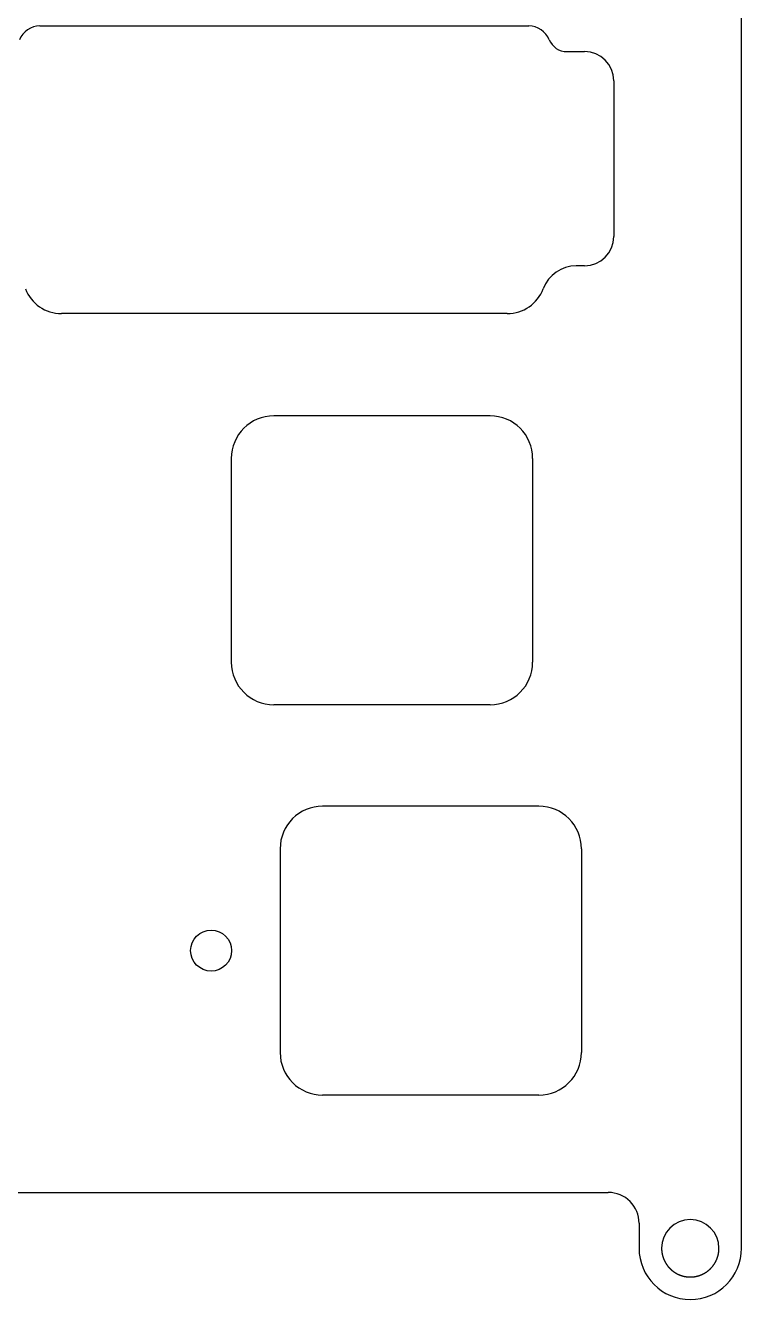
# Model space of a CAD drawing. Header units: millimetres. Extents: x -10 to 277, y -93 to 22.
# Drawn here: x 242.2 to 277.1, y -93.2 to -31 of the extents above; entities that cross this region are included whole.
import ezdxf

# ---------------------------------------------------------------- set-up
doc = ezdxf.new("R2010")
doc.units = ezdxf.units.MM
doc.layers.add('BLACK', color=7, linetype='CONTINUOUS')
doc.layers.add('Edge.Cuts', color=53, linetype='CONTINUOUS', true_color=0xc8a339)

msp = doc.modelspace()

# ---------------------------------------------------------------- linework, layer by layer
at = {"layer": 'BLACK', "linetype": 'Continuous'}
for p, q in [((264.83125, -50.1), (254.281249, -50.1)), ((252.20625, -52.175), (252.20625, -62.125001)), ((266.90625, -52.175), (266.90625, -62.125)), ((264.83125, -64.2), (254.28125, -64.2)), ((267.2125, -69.15), (256.662499, -69.15)), ((254.5875, -71.225), (254.5875, -81.175001)), ((269.2875, -71.225), (269.2875, -81.175)), ((267.2125, -83.25), (256.6625, -83.25))]:
    msp.add_line(p, q, dxfattribs=at)
at = {"layer": 'BLACK'}
msp.add_circle((251.221875, -76.2), 1, dxfattribs=at)
for centre, radius, start, end in [((254.281254, -52.175004), 2.075004, 90.00013806, 179.99988955), ((264.83125, -52.175), 2.075, 0, 90), ((254.281252, -62.124998), 2.075002, 180.00008284, 269.99994478), ((264.83125, -62.125), 2.075, 270, 0), ((256.662504, -71.225004), 2.075004, 90.00013806, 179.99988955), ((267.2125, -71.225), 2.075, 0, 90), ((256.662502, -81.174998), 2.075002, 180.00008284, 269.99994478), ((267.2125, -81.175), 2.075, 270, 0)]:
    msp.add_arc(centre, radius, start, end, dxfattribs=at)
at = {"layer": 'Edge.Cuts', "linetype": 'CONTINUOUS'}
for p, q in [((277.1, -90.725023), (277.1, 19.025023)), ((219.8295, -88), (270.6, -88)), ((272.1, -89.5), (272.1, -90.725023)), ((273.2, -90.725023), (273.20001, -90.730399)), ((273.20001, -90.730399), (273.20004, -90.735796)), ((273.20004, -90.735796), (273.200091, -90.741159)), ((273.200091, -90.741159), (273.200161, -90.746542)), ((273.200161, -90.746542), (273.200252, -90.751893)), ((273.200252, -90.751893), (273.200363, -90.757263)), ((273.200363, -90.757263), (273.200493, -90.762601)), ((273.200493, -90.762601), (273.200645, -90.76796)), ((273.200645, -90.76796), (273.200815, -90.773287)), ((273.200815, -90.773287), (273.201006, -90.778633)), ((275.998733, -90.785151), (275.99914, -90.774586)), ((275.99914, -90.774586), (275.999469, -90.764002)), ((275.999469, -90.764002), (275.999719, -90.753399)), ((275.999719, -90.753399), (275.99989, -90.742774)), ((275.99989, -90.742774), (275.999982, -90.732127)), ((275.999982, -90.732127), (276, -90.725023)), ((273.201006, -90.778633), (273.201217, -90.78395)), ((273.201217, -90.78395), (273.201448, -90.789285)), ((273.201448, -90.789285), (273.201698, -90.794592)), ((273.201698, -90.794592), (273.20197, -90.799917)), ((273.20197, -90.799917), (273.20226, -90.805214)), ((273.20226, -90.805214), (273.202571, -90.810528)), ((273.202571, -90.810528), (273.202901, -90.815816)), ((273.202901, -90.815816), (273.203252, -90.821121)), ((273.203252, -90.821121), (273.203622, -90.8264)), ((273.203622, -90.8264), (273.204013, -90.831696)), ((273.204013, -90.831696), (273.204422, -90.836967)), ((273.204422, -90.836967), (273.204853, -90.842254)), ((273.204853, -90.842254), (273.205302, -90.847517)), ((273.205302, -90.847517), (273.205773, -90.852796)), ((273.205773, -90.852796), (273.206262, -90.858052)), ((273.206262, -90.858052), (273.206772, -90.863323)), ((273.206772, -90.863323), (273.207301, -90.868571)), ((273.207301, -90.868571), (273.207851, -90.873834)), ((273.207851, -90.873834), (273.208419, -90.879076)), ((273.208419, -90.879076), (273.20901, -90.884332)), ((273.20901, -90.884332), (273.209617, -90.889566)), ((273.209617, -90.889566), (273.210247, -90.894816)), ((273.210247, -90.894816), (273.210895, -90.900044)), ((273.210895, -90.900044), (273.211565, -90.905287)), ((273.211565, -90.905287), (273.212252, -90.910509)), ((273.212252, -90.910509), (273.212962, -90.915746)), ((273.212962, -90.915746), (273.213689, -90.920962)), ((273.213689, -90.920962), (273.214439, -90.926192)), ((273.214439, -90.926192), (273.215206, -90.931403)), ((273.215206, -90.931403), (273.215995, -90.936628)), ((273.215995, -90.936628), (273.216802, -90.941834)), ((273.216802, -90.941834), (273.217631, -90.947053)), ((273.217631, -90.947053), (273.218478, -90.952253)), ((273.218478, -90.952253), (273.219348, -90.957467)), ((273.219348, -90.957467), (273.220234, -90.962663)), ((273.220234, -90.962663), (273.221144, -90.967872)), ((273.221144, -90.967872), (273.22207, -90.973063)), ((273.22207, -90.973063), (273.22302, -90.978267)), ((273.22302, -90.978267), (273.223986, -90.983454)), ((273.223986, -90.983454), (273.224976, -90.988653)), ((273.224976, -90.988653), (273.225983, -90.993836)), ((273.225983, -90.993836), (273.227012, -90.99903)), ((273.227012, -90.99903), (273.228059, -91.004209)), ((273.228059, -91.004209), (273.229129, -91.0094)), ((273.229129, -91.0094), (273.230216, -91.014575)), ((273.230216, -91.014575), (273.231327, -91.019761)), ((273.231327, -91.019761), (273.232454, -91.024933)), ((273.232454, -91.024933), (273.233605, -91.030115)), ((273.233605, -91.030115), (273.234772, -91.035283)), ((273.234772, -91.035283), (273.235963, -91.040462)), ((273.235963, -91.040462), (273.237172, -91.045627)), ((273.237172, -91.045627), (273.238403, -91.050802)), ((273.238403, -91.050802), (273.239652, -91.055964)), ((273.239652, -91.055964), (273.240924, -91.061136)), ((273.240924, -91.061136), (273.242214, -91.066295)), ((273.242214, -91.066295), (273.243526, -91.071464)), ((273.243526, -91.071464), (273.244857, -91.076619)), ((273.244857, -91.076619), (273.24621, -91.081786)), ((273.24621, -91.081786), (273.247581, -91.086939)), ((273.247581, -91.086939), (273.248976, -91.092102)), ((273.248976, -91.092102), (273.250387, -91.097253)), ((273.250387, -91.097253), (273.251823, -91.102413)), ((273.251823, -91.102413), (273.253276, -91.107562)), ((273.253276, -91.107562), (273.254752, -91.11272)), ((273.254752, -91.11272), (273.256, -91.117023)), ((273.256, -91.117023), (273.257493, -91.122108)), ((273.257493, -91.122108), (273.259011, -91.127202)), ((273.259011, -91.127202), (273.260543, -91.132277)), ((273.260543, -91.132277), (273.2621, -91.137361)), ((273.2621, -91.137361), (273.263671, -91.142425)), ((273.263671, -91.142425), (273.265266, -91.147498)), ((273.265266, -91.147498), (273.266876, -91.152551)), ((273.266876, -91.152551), (273.268509, -91.157613)), ((273.268509, -91.157613), (273.270157, -91.162654)), ((273.270157, -91.162654), (273.271829, -91.167703)), ((273.271829, -91.167703), (273.273516, -91.172732)), ((273.273516, -91.172732), (273.275226, -91.177769)), ((273.275226, -91.177769), (273.276951, -91.182785)), ((273.276951, -91.182785), (273.278699, -91.187808)), ((273.278699, -91.187808), (273.280461, -91.192811)), ((273.280461, -91.192811), (273.282248, -91.197821)), ((273.282248, -91.197821), (273.284048, -91.20281)), ((273.284048, -91.20281), (273.285872, -91.207805)), ((273.285872, -91.207805), (273.287709, -91.21278)), ((273.287709, -91.21278), (273.289571, -91.217761)), ((273.289571, -91.217761), (273.291446, -91.222722)), ((273.291446, -91.222722), (273.293345, -91.227688)), ((273.293345, -91.227688), (273.295257, -91.232633)), ((273.295257, -91.232633), (273.297193, -91.237584)), ((273.297193, -91.237584), (273.299143, -91.242514)), ((273.299143, -91.242514), (273.301116, -91.247449)), ((273.301116, -91.247449), (273.303103, -91.252363)), ((273.303103, -91.252363), (273.305113, -91.257282)), ((273.305113, -91.257282), (273.307136, -91.262181)), ((273.307136, -91.262181), (273.309183, -91.267083)), ((273.309183, -91.267083), (273.311243, -91.271965)), ((273.311243, -91.271965), (273.313327, -91.276851)), ((273.313327, -91.276851), (273.315423, -91.281717)), ((273.315423, -91.281717), (273.317543, -91.286586)), ((273.317543, -91.286586), (273.319676, -91.291434)), ((273.319676, -91.291434), (273.321833, -91.296286)), ((273.321833, -91.296286), (273.324002, -91.301117)), ((273.324002, -91.301117), (273.326195, -91.305951)), ((273.326195, -91.305951), (273.3284, -91.310765)), ((273.3284, -91.310765), (273.330629, -91.315581)), ((273.330629, -91.315581), (273.332871, -91.320377)), ((273.332871, -91.320377), (273.335135, -91.325176)), ((273.335135, -91.325176), (273.337413, -91.329954)), ((273.337413, -91.329954), (273.339714, -91.334734)), ((273.339714, -91.334734), (273.342027, -91.339494)), ((273.342027, -91.339494), (273.344363, -91.344255)), ((273.344363, -91.344255), (273.346712, -91.348997)), ((273.346712, -91.348997), (273.349084, -91.35374)), ((273.349084, -91.35374), (273.351469, -91.358463)), ((273.351469, -91.358463), (273.353876, -91.363187)), ((273.353876, -91.363187), (273.356296, -91.367891)), ((273.356296, -91.367891), (273.35874, -91.372596)), ((273.35874, -91.372596), (273.361195, -91.377281)), ((273.361195, -91.377281), (273.363673, -91.381968)), ((273.363673, -91.381968), (273.366164, -91.386634)), ((273.366164, -91.386634), (273.368678, -91.3913)), ((273.368678, -91.3913), (273.371204, -91.395947)), ((273.371204, -91.395947), (273.373753, -91.400594)), ((275.823453, -91.40564), (275.828545, -91.396408)), ((275.828545, -91.396408), (275.833566, -91.387137)), ((275.833566, -91.387137), (275.838517, -91.377828)), ((275.838517, -91.377828), (275.843398, -91.368482)), ((275.843398, -91.368482), (275.848208, -91.359099)), ((275.848208, -91.359099), (275.852948, -91.349679)), ((275.852948, -91.349679), (275.857617, -91.340222)), ((275.857617, -91.340222), (275.862215, -91.33073)), ((275.862215, -91.33073), (275.866742, -91.321201)), ((275.866742, -91.321201), (275.871197, -91.311638)), ((275.871197, -91.311638), (275.875581, -91.30204)), ((275.875581, -91.30204), (275.879892, -91.292407)), ((275.879892, -91.292407), (275.884132, -91.282741)), ((275.884132, -91.282741), (275.888299, -91.273042)), ((275.888299, -91.273042), (275.892394, -91.26331)), ((275.892394, -91.26331), (275.896415, -91.253546)), ((275.896415, -91.253546), (275.900364, -91.243751)), ((275.900364, -91.243751), (275.904239, -91.233925)), ((275.904239, -91.233925), (275.90804, -91.22407)), ((275.90804, -91.22407), (275.911768, -91.214185)), ((275.911768, -91.214185), (275.915421, -91.204271)), ((275.915421, -91.204271), (275.918999, -91.19433)), ((275.918999, -91.19433), (275.922502, -91.184362)), ((275.922502, -91.184362), (275.92593, -91.174369)), ((275.92593, -91.174369), (275.929283, -91.16435)), ((275.929283, -91.16435), (275.93256, -91.154307)), ((275.93256, -91.154307), (275.93576, -91.144242)), ((275.93576, -91.144242), (275.938884, -91.134155)), ((275.938884, -91.134155), (275.941931, -91.124047)), ((275.941931, -91.124047), (275.944, -91.117023)), ((275.944, -91.117023), (275.946951, -91.106762)), ((275.946951, -91.106762), (275.949821, -91.096496)), ((275.949821, -91.096496), (275.952609, -91.086227)), ((275.952609, -91.086227), (275.955316, -91.075954)), ((275.955316, -91.075954), (275.957942, -91.065676)), ((275.957942, -91.065676), (275.960487, -91.055393)), ((275.960487, -91.055393), (275.962951, -91.045105)), ((275.962951, -91.045105), (275.965335, -91.034811)), ((275.965335, -91.034811), (275.967638, -91.024512)), ((275.967638, -91.024512), (275.969861, -91.014206)), ((275.969861, -91.014206), (275.972005, -91.003894)), ((275.972005, -91.003894), (275.974068, -90.993576)), ((275.974068, -90.993576), (275.976052, -90.98325)), ((275.976052, -90.98325), (275.977956, -90.972917)), ((275.977956, -90.972917), (275.97978, -90.962576)), ((275.97978, -90.962576), (275.981526, -90.952227)), ((275.981526, -90.952227), (275.983192, -90.941869)), ((275.983192, -90.941869), (275.984779, -90.931503)), ((275.984779, -90.931503), (275.986287, -90.921127)), ((275.986287, -90.921127), (275.987716, -90.910741)), ((275.987716, -90.910741), (275.989067, -90.900345)), ((275.989067, -90.900345), (275.990338, -90.889938)), ((275.990338, -90.889938), (275.991531, -90.879519)), ((275.991531, -90.879519), (275.992646, -90.869089)), ((275.992646, -90.869089), (275.993681, -90.858647)), ((275.993681, -90.858647), (275.994639, -90.848191)), ((275.994639, -90.848191), (275.995517, -90.837722)), ((275.995517, -90.837722), (275.996317, -90.827239)), ((275.996317, -90.827239), (275.997039, -90.816741)), ((275.997039, -90.816741), (275.997682, -90.806228)), ((275.997682, -90.806228), (275.998247, -90.795698)), ((275.998247, -90.795698), (275.998733, -90.785151)), ((273.373753, -91.400594), (273.376313, -91.405221)), ((273.376313, -91.405221), (273.378898, -91.409849)), ((273.378898, -91.409849), (273.381493, -91.414457)), ((273.381493, -91.414457), (273.384112, -91.419064)), ((273.384112, -91.419064), (273.386743, -91.423652)), ((273.386743, -91.423652), (273.389397, -91.42824)), ((273.389397, -91.42824), (273.392063, -91.432808)), ((273.392063, -91.432808), (273.394752, -91.437376)), ((273.394752, -91.437376), (273.397452, -91.441924)), ((273.397452, -91.441924), (273.400176, -91.446471)), ((273.400176, -91.446471), (273.402911, -91.451)), ((273.402911, -91.451), (273.40567, -91.455527)), ((273.40567, -91.455527), (273.40844, -91.460035)), ((273.40844, -91.460035), (273.411233, -91.464541)), ((273.411233, -91.464541), (273.414037, -91.469029)), ((273.414037, -91.469029), (273.416865, -91.473515)), ((273.416865, -91.473515), (273.419704, -91.477983)), ((273.419704, -91.477983), (273.422566, -91.482448)), ((273.422566, -91.482448), (273.42544, -91.486895)), ((273.42544, -91.486895), (273.428336, -91.49134)), ((273.428336, -91.49134), (273.431244, -91.495766)), ((273.431244, -91.495766), (273.434175, -91.50019)), ((273.434175, -91.50019), (273.437118, -91.504596)), ((273.437118, -91.504596), (273.440083, -91.508999)), ((273.440083, -91.508999), (273.44306, -91.513384)), ((273.44306, -91.513384), (273.44606, -91.517766)), ((273.44606, -91.517766), (273.449072, -91.52213)), ((273.449072, -91.52213), (273.452106, -91.526492)), ((273.452106, -91.526492), (273.455151, -91.530835)), ((273.455151, -91.530835), (273.45822, -91.535175)), ((273.45822, -91.535175), (273.4613, -91.539497)), ((273.4613, -91.539497), (273.464402, -91.543816)), ((273.464402, -91.543816), (273.467517, -91.548117)), ((273.467517, -91.548117), (273.470654, -91.552416)), ((273.470654, -91.552416), (273.473802, -91.556695)), ((273.473802, -91.556695), (273.476973, -91.560972)), ((273.476973, -91.560972), (273.48, -91.565023)), ((273.48, -91.565023), (273.483127, -91.569176)), ((273.483127, -91.569176), (273.486277, -91.573326)), ((273.486277, -91.573326), (273.489444, -91.577464)), ((273.489444, -91.577464), (273.492633, -91.581599)), ((273.492633, -91.581599), (273.495838, -91.585723)), ((273.495838, -91.585723), (273.499066, -91.589842)), ((273.499066, -91.589842), (273.50231, -91.593949)), ((273.50231, -91.593949), (273.505575, -91.598052)), ((273.505575, -91.598052), (273.508857, -91.602142)), ((273.508857, -91.602142), (273.51216, -91.606228)), ((273.51216, -91.606228), (273.515479, -91.610301)), ((273.515479, -91.610301), (273.51882, -91.614368)), ((273.51882, -91.614368), (273.522175, -91.618423)), ((273.522175, -91.618423), (273.525552, -91.622472)), ((273.525552, -91.622472), (273.528943, -91.626507)), ((273.528943, -91.626507), (273.532356, -91.630536)), ((273.532356, -91.630536), (273.535783, -91.634551)), ((273.535783, -91.634551), (273.539232, -91.63856)), ((273.539232, -91.63856), (273.542694, -91.642554)), ((273.542694, -91.642554), (273.546177, -91.646543)), ((273.546177, -91.646543), (273.549674, -91.650516)), ((273.549674, -91.650516), (273.553192, -91.654482)), ((273.553192, -91.654482), (273.556722, -91.658433)), ((273.556722, -91.658433), (273.560274, -91.662377)), ((273.560274, -91.662377), (273.563838, -91.666305)), ((273.563838, -91.666305), (273.567423, -91.670227)), ((273.567423, -91.670227), (273.57102, -91.674131)), ((273.57102, -91.674131), (273.574638, -91.678029)), ((273.574638, -91.678029), (273.578267, -91.68191)), ((273.578267, -91.68191), (273.581917, -91.685783)), ((273.581917, -91.685783), (273.585578, -91.68964)), ((273.585578, -91.68964), (273.58926, -91.693488)), ((273.58926, -91.693488), (273.592953, -91.697319)), ((273.592953, -91.697319), (273.596666, -91.701142)), ((273.596666, -91.701142), (273.600389, -91.704948)), ((273.600389, -91.704948), (273.604133, -91.708745)), ((273.604133, -91.708745), (273.607887, -91.712524)), ((273.607887, -91.712524), (273.611661, -91.716295)), ((273.611661, -91.716295), (273.615445, -91.720047)), ((273.615445, -91.720047), (273.619248, -91.72379)), ((273.619248, -91.72379), (273.623062, -91.727515)), ((273.623062, -91.727515), (273.626895, -91.731232)), ((273.626895, -91.731232), (273.630737, -91.734929)), ((273.630737, -91.734929), (273.634598, -91.738617)), ((273.634598, -91.738617), (273.638469, -91.742286)), ((273.638469, -91.742286), (273.642359, -91.745945)), ((273.642359, -91.745945), (273.646257, -91.749585)), ((273.646257, -91.749585), (273.650175, -91.753216)), ((273.650175, -91.753216), (273.654101, -91.756827)), ((273.654101, -91.756827), (273.658046, -91.760428)), ((273.658046, -91.760428), (273.661999, -91.76401)), ((273.661999, -91.76401), (273.665971, -91.767581)), ((273.665971, -91.767581), (273.669951, -91.771132)), ((273.669951, -91.771132), (273.673949, -91.774674)), ((273.673949, -91.774674), (273.677955, -91.778194)), ((273.677955, -91.778194), (273.681979, -91.781705)), ((273.681979, -91.781705), (273.686011, -91.785195)), ((273.686011, -91.785195), (273.69006, -91.788675)), ((273.69006, -91.788675), (273.694117, -91.792134)), ((273.694117, -91.792134), (273.698192, -91.795582)), ((273.698192, -91.795582), (273.702273, -91.799009)), ((273.702273, -91.799009), (273.706373, -91.802426)), ((273.706373, -91.802426), (273.710479, -91.805822)), ((273.710479, -91.805822), (273.714603, -91.809206)), ((273.714603, -91.809206), (273.718733, -91.81257)), ((273.718733, -91.81257), (273.72288, -91.815922)), ((273.72288, -91.815922), (273.727034, -91.819253)), ((273.727034, -91.819253), (273.731205, -91.822572)), ((273.731205, -91.822572), (273.735382, -91.82587)), ((273.735382, -91.82587), (273.739576, -91.829157)), ((273.739576, -91.829157), (273.743775, -91.832422)), ((273.743775, -91.832422), (273.747992, -91.835675)), ((273.747992, -91.835675), (273.752214, -91.838907)), ((273.752214, -91.838907), (273.756453, -91.842127)), ((273.756453, -91.842127), (273.760697, -91.845325)), ((273.760697, -91.845325), (273.764958, -91.848511)), ((273.764958, -91.848511), (273.769224, -91.851676)), ((273.769224, -91.851676), (273.773507, -91.854828)), ((273.773507, -91.854828), (273.777793, -91.857958)), ((273.777793, -91.857958), (273.782097, -91.861076)), ((273.782097, -91.861076), (273.786405, -91.864172)), ((273.786405, -91.864172), (273.79073, -91.867255)), ((273.79073, -91.867255), (273.795058, -91.870317)), ((273.795058, -91.870317), (273.799404, -91.873365)), ((273.799404, -91.873365), (273.803752, -91.876392)), ((273.803752, -91.876392), (273.808118, -91.879406)), ((273.808118, -91.879406), (273.812486, -91.882398)), ((273.812486, -91.882398), (273.816872, -91.885376)), ((273.816872, -91.885376), (273.82126, -91.888333)), ((273.82126, -91.888333), (273.825665, -91.891277)), ((273.825665, -91.891277), (273.830072, -91.894198)), ((273.830072, -91.894198), (273.834496, -91.897106)), ((273.834496, -91.897106), (273.838923, -91.899992)), ((273.838923, -91.899992), (273.843366, -91.902864)), ((273.843366, -91.902864), (273.847811, -91.905715)), ((273.847811, -91.905715), (273.852273, -91.908551)), ((273.852273, -91.908551), (273.856737, -91.911366)), ((273.856737, -91.911366), (273.861216, -91.914166)), ((273.861216, -91.914166), (273.865699, -91.916945)), ((273.865699, -91.916945), (273.870196, -91.91971)), ((273.870196, -91.91971), (273.874696, -91.922452)), ((273.874696, -91.922452), (273.879212, -91.92518)), ((273.879212, -91.92518), (273.883729, -91.927887)), ((273.883729, -91.927887), (273.888262, -91.930579)), ((273.888262, -91.930579), (273.892797, -91.933249)), ((273.892797, -91.933249), (273.897347, -91.935905)), ((273.897347, -91.935905), (273.901899, -91.938538)), ((273.901899, -91.938538), (273.906466, -91.941157)), ((273.906466, -91.941157), (273.911035, -91.943754)), ((273.911035, -91.943754), (273.915619, -91.946337)), ((273.915619, -91.946337), (273.920204, -91.948897)), ((273.920204, -91.948897), (273.924805, -91.951443)), ((273.924805, -91.951443), (273.929407, -91.953966)), ((273.929407, -91.953966), (273.934023, -91.956475)), ((273.934023, -91.956475), (273.941176, -91.960317)), ((273.941176, -91.960317), (273.94582, -91.962782)), ((273.94582, -91.962782), (273.950477, -91.965232)), ((273.950477, -91.965232), (273.955146, -91.967665)), ((273.955146, -91.967665), (273.959828, -91.970083)), ((273.959828, -91.970083), (273.96452, -91.972483)), ((273.96452, -91.972483), (273.969226, -91.974868)), ((273.969226, -91.974868), (273.973942, -91.977236)), ((273.973942, -91.977236), (273.978671, -91.979587)), ((273.978671, -91.979587), (273.98341, -91.981921)), ((273.98341, -91.981921), (273.988162, -91.98424)), ((273.988162, -91.98424), (273.992922, -91.98654)), ((273.992922, -91.98654), (273.997696, -91.988824)), ((273.997696, -91.988824), (274.002478, -91.99109)), ((274.002478, -91.99109), (274.007272, -91.99334)), ((274.007272, -91.99334), (274.012075, -91.995572)), ((274.012075, -91.995572), (274.01689, -91.997787)), ((274.01689, -91.997787), (274.021712, -91.999983)), ((274.021712, -91.999983), (274.026547, -92.002163)), ((274.026547, -92.002163), (274.031388, -92.004325)), ((274.031388, -92.004325), (274.036242, -92.00647)), ((274.036242, -92.00647), (274.041102, -92.008595)), ((274.041102, -92.008595), (274.045974, -92.010704)), ((274.045974, -92.010704), (274.050852, -92.012794)), ((274.050852, -92.012794), (274.055741, -92.014867)), ((274.055741, -92.014867), (274.060636, -92.016921)), ((274.060636, -92.016921), (274.065543, -92.018958)), ((274.065543, -92.018958), (274.070454, -92.020975)), ((275.125393, -92.022663), (275.135211, -92.018646)), ((275.135211, -92.018646), (275.144998, -92.014555)), ((275.144998, -92.014555), (275.154751, -92.010392)), ((275.154751, -92.010392), (275.164469, -92.006156)), ((275.164469, -92.006156), (275.174151, -92.00185)), ((275.174151, -92.00185), (275.183795, -91.997473)), ((275.183795, -91.997473), (275.1934, -91.993025)), ((275.1934, -91.993025), (275.202965, -91.988509)), ((275.202965, -91.988509), (275.212488, -91.983924)), ((275.212488, -91.983924), (275.221967, -91.979271)), ((275.221967, -91.979271), (275.231402, -91.974551)), ((275.231402, -91.974551), (275.240791, -91.969764)), ((275.240791, -91.969764), (275.250132, -91.964912)), ((275.250132, -91.964912), (275.258823, -91.960317)), ((275.258823, -91.960317), (275.26804, -91.955356)), ((275.26804, -91.955356), (275.277224, -91.950322)), ((275.277224, -91.950322), (275.286377, -91.945215)), ((275.286377, -91.945215), (275.295495, -91.940035)), ((275.295495, -91.940035), (275.304581, -91.934782)), ((275.304581, -91.934782), (275.313632, -91.929456)), ((275.313632, -91.929456), (275.322649, -91.924059)), ((275.322649, -91.924059), (275.331631, -91.918589)), ((275.331631, -91.918589), (275.340577, -91.913048)), ((275.340577, -91.913048), (275.349487, -91.907435)), ((275.349487, -91.907435), (275.358361, -91.901751)), ((275.358361, -91.901751), (275.367197, -91.895996)), ((275.367197, -91.895996), (275.375995, -91.89017)), ((275.375995, -91.89017), (275.384755, -91.884274)), ((275.384755, -91.884274), (275.393476, -91.878308)), ((275.393476, -91.878308), (275.402157, -91.872273)), ((275.402157, -91.872273), (275.410797, -91.866169)), ((275.410797, -91.866169), (275.419397, -91.859996)), ((275.419397, -91.859996), (275.427955, -91.853754)), ((275.427955, -91.853754), (275.436471, -91.847445)), ((275.436471, -91.847445), (275.444944, -91.841068)), ((275.444944, -91.841068), (275.453373, -91.834625)), ((275.453373, -91.834625), (275.461757, -91.828115)), ((275.461757, -91.828115), (275.470097, -91.821539)), ((275.470097, -91.821539), (275.47839, -91.814898)), ((275.47839, -91.814898), (275.486636, -91.808192)), ((275.486636, -91.808192), (275.494835, -91.801422)), ((275.494835, -91.801422), (275.502985, -91.794588)), ((275.502985, -91.794588), (275.511087, -91.787692)), ((275.511087, -91.787692), (275.519138, -91.780733)), ((275.519138, -91.780733), (275.527138, -91.773713)), ((275.527138, -91.773713), (275.535086, -91.766633)), ((275.535086, -91.766633), (275.542982, -91.759492)), ((275.542982, -91.759492), (275.550825, -91.752292)), ((275.550825, -91.752292), (275.558612, -91.745034)), ((275.558612, -91.745034), (275.566345, -91.737718)), ((275.566345, -91.737718), (275.574021, -91.730346)), ((275.574021, -91.730346), (275.58164, -91.722918)), ((275.58164, -91.722918), (275.589201, -91.715436)), ((275.589201, -91.715436), (275.596702, -91.7079)), ((275.596702, -91.7079), (275.604144, -91.700311)), ((275.604144, -91.700311), (275.611524, -91.692671)), ((275.611524, -91.692671), (275.618842, -91.68498)), ((275.618842, -91.68498), (275.626097, -91.67724)), ((275.626097, -91.67724), (275.633288, -91.669451)), ((275.633288, -91.669451), (275.640414, -91.661616)), ((275.640414, -91.661616), (275.647473, -91.653735)), ((275.647473, -91.653735), (275.654465, -91.645809)), ((275.654465, -91.645809), (275.661389, -91.637841)), ((275.661389, -91.637841), (275.668243, -91.62983)), ((275.668243, -91.62983), (275.675027, -91.62178)), ((275.675027, -91.62178), (275.681739, -91.61369)), ((275.681739, -91.61369), (275.688379, -91.605563)), ((275.688379, -91.605563), (275.694945, -91.5974)), ((275.694945, -91.5974), (275.701436, -91.589203)), ((275.701436, -91.589203), (275.707852, -91.580973)), ((275.707852, -91.580973), (275.714191, -91.572711)), ((275.714191, -91.572711), (275.72, -91.565023)), ((275.72, -91.565023), (275.72633, -91.556516)), ((275.72633, -91.556516), (275.732592, -91.547968)), ((275.732592, -91.547968), (275.738786, -91.539377)), ((275.738786, -91.539377), (275.744911, -91.530746)), ((275.744911, -91.530746), (275.750968, -91.522073)), ((275.750968, -91.522073), (275.756957, -91.513359)), ((275.756957, -91.513359), (275.762877, -91.504603)), ((275.762877, -91.504603), (275.768728, -91.495807)), ((275.768728, -91.495807), (275.774511, -91.486971)), ((275.774511, -91.486971), (275.780225, -91.478093)), ((275.780225, -91.478093), (275.785871, -91.469176)), ((275.785871, -91.469176), (275.791447, -91.460218)), ((275.791447, -91.460218), (275.796955, -91.45122)), ((275.796955, -91.45122), (275.802393, -91.442183)), ((275.802393, -91.442183), (275.807762, -91.433106)), ((275.807762, -91.433106), (275.813062, -91.423989)), ((275.813062, -91.423989), (275.818293, -91.414834)), ((275.818293, -91.414834), (275.823453, -91.40564)), ((274.070454, -92.020975), (274.075377, -92.022975)), ((274.075377, -92.022975), (274.080304, -92.024955)), ((274.080304, -92.024955), (274.085243, -92.026918)), ((274.085243, -92.026918), (274.090185, -92.028862)), ((274.090185, -92.028862), (274.095138, -92.030787)), ((274.095138, -92.030787), (274.100095, -92.032693)), ((274.100095, -92.032693), (274.105063, -92.034582)), ((274.105063, -92.034582), (274.110033, -92.03645)), ((274.110033, -92.03645), (274.115014, -92.038301)), ((274.115014, -92.038301), (274.119998, -92.040131)), ((274.119998, -92.040131), (274.124992, -92.041944)), ((274.124992, -92.041944), (274.129988, -92.043737)), ((274.129988, -92.043737), (274.134994, -92.045511)), ((274.134994, -92.045511), (274.140002, -92.047265)), ((274.140002, -92.047265), (274.14502, -92.049001)), ((274.14502, -92.049001), (274.150039, -92.050717)), ((274.150039, -92.050717), (274.155068, -92.052415)), ((274.155068, -92.052415), (274.160098, -92.054091)), ((274.160098, -92.054091), (274.165137, -92.05575)), ((274.165137, -92.05575), (274.170177, -92.057388)), ((274.170177, -92.057388), (274.175226, -92.059008)), ((274.175226, -92.059008), (274.180275, -92.060607)), ((274.180275, -92.060607), (274.185333, -92.062188)), ((274.185333, -92.062188), (274.19039, -92.063747)), ((274.19039, -92.063747), (274.195457, -92.065289)), ((274.195457, -92.065289), (274.200523, -92.066809)), ((274.200523, -92.066809), (274.205597, -92.068311)), ((274.205597, -92.068311), (274.21067, -92.069791)), ((274.21067, -92.069791), (274.215752, -92.071254)), ((274.215752, -92.071254), (274.220832, -92.072695)), ((274.220832, -92.072695), (274.225921, -92.074117)), ((274.225921, -92.074117), (274.231007, -92.075518)), ((274.231007, -92.075518), (274.236102, -92.076901)), ((274.236102, -92.076901), (274.241195, -92.078262)), ((274.241195, -92.078262), (274.246295, -92.079605)), ((274.246295, -92.079605), (274.255384, -92.081946)), ((274.255384, -92.081946), (274.265577, -92.084493)), ((274.265577, -92.084493), (274.275803, -92.086967)), ((274.275803, -92.086967), (274.286061, -92.089365)), ((274.286061, -92.089365), (274.296349, -92.091688)), ((274.296349, -92.091688), (274.306665, -92.093936)), ((274.306665, -92.093936), (274.317009, -92.096108)), ((274.317009, -92.096108), (274.327378, -92.098204)), ((274.327378, -92.098204), (274.332572, -92.099223)), ((274.332572, -92.099223), (274.337772, -92.100222)), ((274.337772, -92.100222), (274.342977, -92.101203)), ((274.342977, -92.101203), (274.348188, -92.102164)), ((274.348188, -92.102164), (274.353404, -92.103106)), ((274.353404, -92.103106), (274.358626, -92.104028)), ((274.358626, -92.104028), (274.363852, -92.104931)), ((274.363852, -92.104931), (274.369083, -92.105814)), ((274.369083, -92.105814), (274.374319, -92.106678)), ((274.374319, -92.106678), (274.379559, -92.107523)), ((274.379559, -92.107523), (274.384803, -92.108348)), ((274.384803, -92.108348), (274.390051, -92.109153)), ((274.390051, -92.109153), (274.395303, -92.109938)), ((274.395303, -92.109938), (274.400559, -92.110704)), ((274.400559, -92.110704), (274.405818, -92.11145)), ((274.405818, -92.11145), (274.41108, -92.112177)), ((274.41108, -92.112177), (274.416345, -92.112883)), ((274.416345, -92.112883), (274.421614, -92.11357)), ((274.421614, -92.11357), (274.426884, -92.114237)), ((274.426884, -92.114237), (274.432158, -92.114884)), ((274.432158, -92.114884), (274.437433, -92.115511)), ((274.437433, -92.115511), (274.442712, -92.116119)), ((274.442712, -92.116119), (274.447991, -92.116706)), ((274.447991, -92.116706), (274.453273, -92.117273)), ((274.453273, -92.117273), (274.458555, -92.117821)), ((274.458555, -92.117821), (274.46384, -92.118349)), ((274.46384, -92.118349), (274.469125, -92.118856)), ((274.469125, -92.118856), (274.474413, -92.119344)), ((274.474413, -92.119344), (274.479699, -92.119811)), ((274.479699, -92.119811), (274.484988, -92.120259)), ((274.484988, -92.120259), (274.490276, -92.120686)), ((274.490276, -92.120686), (274.495566, -92.121093)), ((274.495566, -92.121093), (274.500853, -92.121481)), ((274.500853, -92.121481), (274.506143, -92.121848)), ((274.506143, -92.121848), (274.511431, -92.122195)), ((274.511431, -92.122195), (274.51672, -92.122522)), ((274.51672, -92.122522), (274.522006, -92.122829)), ((274.522006, -92.122829), (274.527294, -92.123116)), ((274.527294, -92.123116), (274.532578, -92.123383)), ((274.532578, -92.123383), (274.537864, -92.123629)), ((274.537864, -92.123629), (274.543146, -92.123856)), ((274.543146, -92.123856), (274.548429, -92.124062)), ((274.548429, -92.124062), (274.553707, -92.124249)), ((274.553707, -92.124249), (274.558986, -92.124415)), ((274.558986, -92.124415), (274.564261, -92.124561)), ((274.564261, -92.124561), (274.569536, -92.124687)), ((274.569536, -92.124687), (274.574806, -92.124793)), ((274.574806, -92.124793), (274.580076, -92.124879)), ((274.580076, -92.124879), (274.585341, -92.124945)), ((274.585341, -92.124945), (274.590606, -92.124991)), ((274.590606, -92.124991), (274.6, -92.125023)), ((274.6, -92.125023), (274.610505, -92.124983)), ((274.610505, -92.124983), (274.621022, -92.124863)), ((274.621022, -92.124863), (274.63155, -92.124663)), ((274.63155, -92.124663), (274.642088, -92.124383)), ((274.642088, -92.124383), (274.652635, -92.124022)), ((274.652635, -92.124022), (274.663189, -92.123582)), ((274.663189, -92.123582), (274.673749, -92.123061)), ((274.673749, -92.123061), (274.684313, -92.12246)), ((274.684313, -92.12246), (274.69488, -92.121778)), ((274.69488, -92.121778), (274.705449, -92.121017)), ((274.705449, -92.121017), (274.716018, -92.120175)), ((274.716018, -92.120175), (274.726585, -92.119253)), ((274.726585, -92.119253), (274.737149, -92.118251)), ((274.737149, -92.118251), (274.74771, -92.117169)), ((274.74771, -92.117169), (274.758264, -92.116008)), ((274.758264, -92.116008), (274.768811, -92.114767)), ((274.768811, -92.114767), (274.77935, -92.113446)), ((274.77935, -92.113446), (274.789878, -92.112046)), ((274.789878, -92.112046), (274.800394, -92.110567)), ((274.800394, -92.110567), (274.810897, -92.109009)), ((274.810897, -92.109009), (274.821385, -92.107372)), ((274.821385, -92.107372), (274.831857, -92.105657)), ((274.831857, -92.105657), (274.837087, -92.10477)), ((274.837087, -92.10477), (274.842312, -92.103864)), ((274.842312, -92.103864), (274.847532, -92.102938)), ((274.847532, -92.102938), (274.852747, -92.101993)), ((274.852747, -92.101993), (274.857956, -92.101028)), ((274.857956, -92.101028), (274.863161, -92.100044)), ((274.863161, -92.100044), (274.86836, -92.099041)), ((274.86836, -92.099041), (274.873553, -92.098019)), ((274.873553, -92.098019), (274.87874, -92.096977)), ((274.87874, -92.096977), (274.883921, -92.095916)), ((274.883921, -92.095916), (274.889095, -92.094836)), ((274.889095, -92.094836), (274.894264, -92.093737)), ((274.894264, -92.093737), (274.899425, -92.092619)), ((274.899425, -92.092619), (274.90458, -92.091482)), ((274.90458, -92.091482), (274.909727, -92.090326)), ((274.909727, -92.090326), (274.914867, -92.089151)), ((274.914867, -92.089151), (274.92, -92.087958)), ((274.92, -92.087958), (274.925126, -92.086745)), ((274.925126, -92.086745), (274.930243, -92.085514)), ((274.930243, -92.085514), (274.935352, -92.084264)), ((274.935352, -92.084264), (274.944615, -92.081946)), ((274.944615, -92.081946), (274.954796, -92.079319)), ((274.954796, -92.079319), (274.964967, -92.076612)), ((274.964967, -92.076612), (274.975127, -92.073826)), ((274.975127, -92.073826), (274.985275, -92.070959)), ((274.985275, -92.070959), (274.995409, -92.068014)), ((274.995409, -92.068014), (275.005529, -92.06499)), ((275.005529, -92.06499), (275.015633, -92.061887)), ((275.015633, -92.061887), (275.025721, -92.058706)), ((275.025721, -92.058706), (275.03579, -92.055446)), ((275.03579, -92.055446), (275.04584, -92.052109)), ((275.04584, -92.052109), (275.055869, -92.048695)), ((275.055869, -92.048695), (275.065877, -92.045204)), ((275.065877, -92.045204), (275.075861, -92.041636)), ((275.075861, -92.041636), (275.085821, -92.037992)), ((275.085821, -92.037992), (275.095756, -92.034272)), ((275.095756, -92.034272), (275.105663, -92.030477)), ((275.105663, -92.030477), (275.115543, -92.026607)), ((275.115543, -92.026607), (275.125393, -92.022663))]:
    msp.add_line(p, q, dxfattribs=at)
at = {"layer": 'Edge.Cuts', "linetype": 'Continuous'}
for p, q in [((242.86593, -31.0724), (266.72117, -31.0724)), ((268.57838, -32.32456), (269.44399, -32.32456)), ((270.86899, -33.74956), (270.86899, -41.35044)), ((269.44399, -42.77544), (269.03995, -42.77544)), ((265.66905, -45.11191), (243.91805, -45.11191))]:
    msp.add_line(p, q, dxfattribs=at)
at = {"layer": 'Edge.Cuts'}
for centre, radius, start, end in [((242.86595, -32.1474), 1.075006, 90.00106597, 157.97610066), ((266.72115, -32.1474), 1.075, 22.02389934, 89.99893403), ((268.57835, -31.3961), 0.92846, 202.02625676, 270.00185132), ((269.44399, -33.74956), 1.425, 0, 90), ((269.44395, -41.3504), 1.42504, 270.00160826, 359.99839174), ((269.03995, -44.5004), 1.724938, 90, 159.45340178), ((243.91806, -43.23696), 1.87495, 200.54592343, 269.99969441), ((265.66905, -43.237), 1.874943, 270, 339.45493501), ((270.600001, -89.499999), 1.499999, -0.0000382, 90.0000382), ((274.6, -90.725023), 1.4, 0, 180), ((274.6, -90.725023), 2.5, -180, 0)]:
    msp.add_arc(centre, radius, start, end, dxfattribs=at)

doc.saveas('drawing.dxf')
